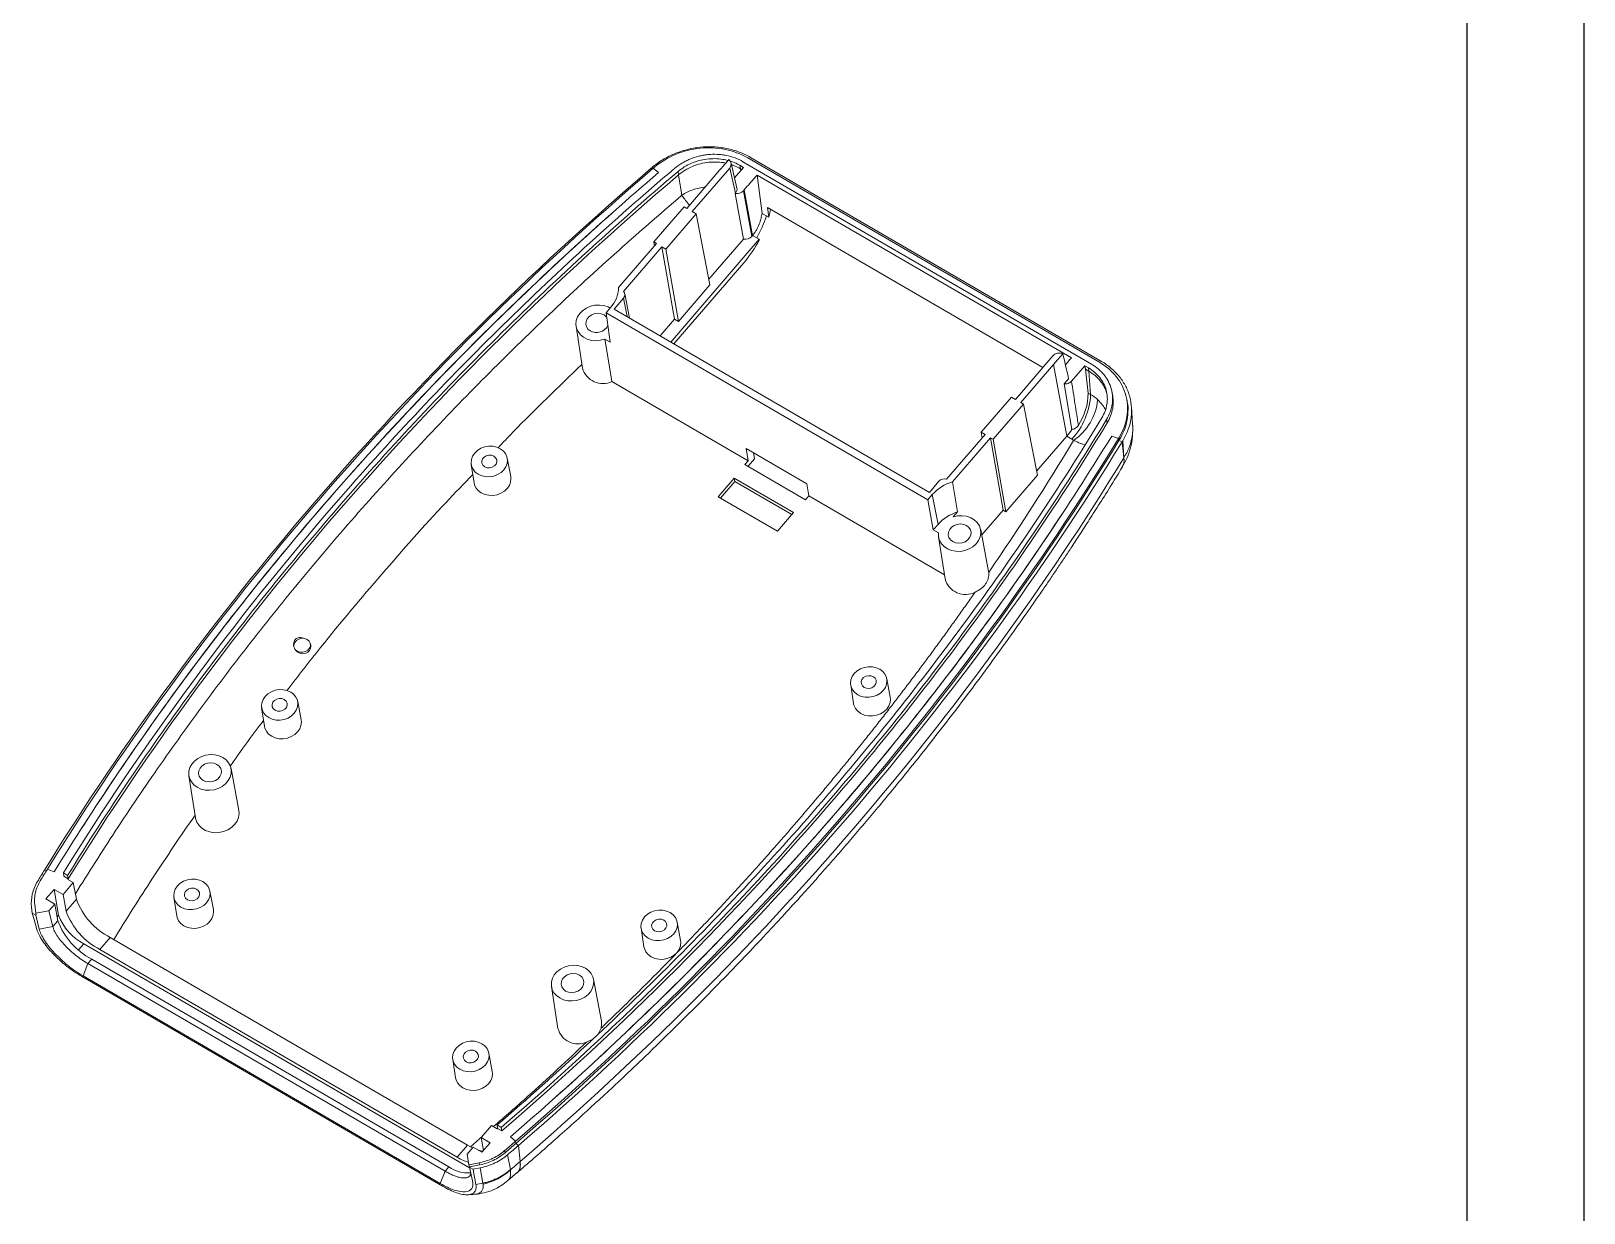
# Model space of a CAD drawing. Header units: inches. Extents: x 1568 to 2997, y 532 to 848.
# Drawn here: x 1915.3 to 2015, y 600.6 to 676.5 of the extents above; entities that cross this region are included whole.
import ezdxf

# ---------------------------------------------------------------- set-up
doc = ezdxf.new("R2010")
doc.units = ezdxf.units.IN

msp = doc.modelspace()

# ---------------------------------------------------------------- linework, layer by layer
for p, q in [((2015.02, 847.734), (2015.02, 531.77)), ((2007.497, 840.211), (2007.497, 539.293))]:
    msp.add_line(p, q)
at = {"color": 7, "linetype": 'Continuous', "lineweight": 15}
for p, q in [((1960.64, 666.431), (1960.269, 668.036)), ((1983.407, 655.119), (1961.033, 668.121)), ((1961.343, 668.37), (1983.887, 655.27)), ((1961.514, 668.395), (1984.043, 655.303)), ((1955.21, 667.644), (1955.141, 667.703)), ((1955.275, 667.701), (1955.278, 667.703)), ((1955.275, 667.701), (1955.608, 667.419)), ((1956.863, 667.491), (1956.9, 667.275)), ((1957.112, 665.973), (1956.9, 667.275)), ((1959.529, 667.566), (1957.423, 665.121)), ((1957.775, 664.916), (1960.179, 667.708)), ((1960.55, 666.102), (1960.179, 667.708)), ((1961.063, 667.752), (1960.489, 667.086)), ((1960.831, 667.887), (1961.063, 667.752)), ((1960.868, 667.672), (1960.831, 667.887)), ((1960.952, 667.623), (1960.868, 667.672)), ((1961.943, 667.259), (1982.114, 655.537)), ((1961.943, 667.259), (1962.255, 664.804)), ((1960.531, 666.08), (1960.55, 666.102)), ((1960.531, 666.08), (1961.066, 663.154)), ((1961.059, 666.253), (1961.114, 666.316)), ((1961.059, 666.253), (1961.595, 663.327)), ((1961.649, 663.39), (1961.114, 666.316)), ((1957.248, 665.222), (1955.306, 662.967)), ((1957.248, 665.222), (1957.423, 665.121)), ((1980.28, 654.91), (1962.61, 665.178)), ((1962.61, 665.178), (1962.683, 664.555)), ((1956.086, 662.514), (1958.028, 664.769)), ((1957.775, 664.916), (1958.028, 664.769)), ((1958.914, 660.214), (1958.028, 664.769)), ((1962.683, 664.555), (1962.255, 664.804)), ((1955.481, 662.865), (1955.306, 662.967)), ((1955.345, 662.707), (1955.306, 662.967)), ((1956.395, 656.543), (1962.078, 663.141)), ((1961.066, 663.154), (1958.844, 660.574)), ((1961.595, 663.327), (1961.649, 663.39)), ((1962.078, 663.141), (1961.649, 663.39)), ((1962.078, 663.141), (1962.084, 663.104)), ((1955.481, 662.865), (1953.046, 660.038)), ((1953.364, 659.795), (1955.833, 662.661)), ((1956.086, 662.514), (1955.833, 662.661)), ((1956.632, 658.005), (1955.833, 662.661)), ((1956.086, 662.514), (1956.885, 657.858)), ((1956.599, 656.425), (1961.087, 661.637)), ((1958.914, 660.214), (1956.885, 657.858)), ((1952.759, 658.656), (1953.371, 659.368)), ((1953.742, 658.085), (1953.45, 659.635)), ((1952.531, 658.751), (1952.243, 658.417)), ((1972.897, 646.414), (1952.243, 658.417)), ((1952.243, 658.417), (1952.501, 656.541)), ((1952.759, 658.656), (1973.001, 646.893)), ((1956.632, 658.005), (1955.714, 656.939)), ((1956.632, 658.005), (1956.885, 657.858)), ((1950.315, 657.556), (1950.734, 654.86)), ((1952.168, 656.734), (1952.501, 656.541)), ((1980.922, 655.655), (1978.517, 652.863)), ((1978.869, 652.658), (1980.975, 655.104)), ((1981.818, 650.498), (1980.975, 655.104)), ((1982.125, 654.034), (1982.974, 655.019)), ((1982.974, 655.019), (1983.205, 654.885)), ((1983.011, 654.804), (1982.974, 655.019)), ((1961.366, 648.924), (1952.623, 654.004)), ((1981.652, 653.853), (1981.94, 654.185)), ((1983.191, 653.269), (1983.011, 654.804)), ((1983.011, 654.804), (1983.242, 654.67)), ((1983.242, 654.67), (1983.205, 654.885)), ((1983.242, 654.67), (1983.345, 653.179)), ((1978.264, 653.01), (1976.322, 650.755)), ((1978.264, 653.01), (1978.517, 652.863)), ((1981.652, 653.853), (1982.153, 650.935)), ((1983.345, 653.179), (1983.191, 653.269)), ((1984.755, 653.172), (1984.712, 653.386)), ((1977.102, 650.302), (1979.044, 652.557)), ((1978.869, 652.658), (1979.044, 652.557)), ((1979.93, 648.002), (1979.044, 652.557)), ((1985.702, 652.683), (1985.678, 652.818)), ((1986.048, 651.243), (1985.97, 652.388)), ((1984.411, 651.347), (1984.368, 651.564)), ((1976.575, 650.608), (1974.106, 647.741)), ((1974.491, 647.576), (1976.926, 650.403)), ((1976.575, 650.608), (1976.322, 650.755)), ((1976.378, 650.379), (1976.322, 650.755)), ((1977.102, 650.302), (1976.926, 650.403)), ((1977.726, 645.747), (1976.926, 650.403)), ((1977.102, 650.302), (1977.901, 645.645)), ((1981.818, 650.498), (1979.882, 648.251)), ((1982.146, 650.307), (1981.818, 650.498)), ((1984.703, 650.511), (1985.138, 650.348)), ((1985.138, 650.348), (1985.14, 650.35)), ((1985.138, 650.348), (1985.162, 650.214)), ((1985.162, 650.214), (1985.138, 650.348)), ((1985.163, 650.216), (1985.14, 650.35)), ((1985.163, 650.216), (1985.162, 650.214)), ((1985.162, 650.214), (1985.37, 650.136)), ((1985.37, 650.136), (1985.162, 650.214)), ((1985.209, 650.291), (1985.186, 650.426)), ((1985.37, 650.136), (1985.485, 649.108)), ((1985.37, 650.136), (1985.485, 649.108)), ((1985.411, 650.203), (1985.485, 649.108)), ((1946.123, 647.908), (1945.901, 649.088)), ((1961.24, 649.712), (1965.131, 647.451)), ((1961.366, 648.924), (1961.24, 649.712)), ((1961.364, 648.566), (1961.77, 649.038)), ((1961.7, 649.445), (1961.77, 649.038)), ((1943.583, 648.69), (1943.768, 647.503)), ((1961.16, 648.685), (1961.366, 648.924)), ((1965.052, 646.423), (1961.16, 648.685)), ((1979.93, 648.002), (1977.901, 645.645)), ((1959.434, 646.613), (1960.464, 647.808)), ((1960.501, 647.593), (1959.583, 646.527)), ((1960.464, 647.808), (1964.278, 645.592)), ((1960.464, 647.808), (1960.501, 647.593)), ((1960.501, 647.593), (1964.167, 645.463)), ((1965.131, 647.451), (1965.258, 646.662)), ((1973.001, 646.893), (1973.613, 647.605)), ((1974.491, 647.576), (1974.802, 645.637)), ((1963.248, 644.397), (1959.434, 646.613)), ((1965.258, 646.662), (1965.052, 646.423)), ((1973.966, 641.602), (1965.258, 646.662)), ((1972.897, 646.414), (1973.185, 646.749)), ((1973.25, 644.483), (1972.897, 646.414)), ((1973.556, 644.838), (1973.185, 646.749)), ((1964.278, 645.592), (1963.248, 644.397)), ((1974.527, 645.318), (1974.802, 645.637)), ((1976.356, 644.157), (1977.726, 645.747)), ((1977.901, 645.645), (1977.726, 645.747)), ((1973.556, 644.838), (1973.25, 644.483)), ((1973.583, 644.29), (1973.25, 644.483)), ((1973.588, 644.032), (1974.008, 641.336)), ((1976.796, 641.815), (1976.292, 644.496)), ((1976.806, 641.752), (1976.796, 641.815)), ((1933.279, 637.069), (1933.262, 637.167)), ((1967.946, 634.532), (1968.131, 633.346)), ((1970.486, 633.75), (1970.264, 634.93)), ((1930.128, 633.066), (1930.312, 631.88)), ((1932.667, 632.284), (1932.446, 633.464)), ((1928.67, 626.482), (1928.166, 629.164)), ((1925.462, 628.699), (1925.882, 626.003)), ((1916.314, 622.601), (1916.192, 622.647)), ((1916.375, 622.701), (1916.377, 622.704)), ((1916.813, 622.541), (1916.377, 622.704)), ((1917.405, 622.461), (1917.676, 622.304)), ((1917.405, 622.461), (1917.437, 622.249)), ((1917.437, 622.249), (1917.712, 622.089)), ((1917.712, 622.089), (1917.676, 622.304)), ((1917.689, 622.051), (1917.712, 622.089)), ((1916.286, 620.792), (1916.815, 621.406)), ((1916.815, 621.406), (1917.38, 621.078)), ((1916.815, 621.406), (1917.099, 619.752)), ((1917.38, 621.078), (1918.041, 621.847)), ((1918.041, 621.847), (1917.689, 622.051)), ((1918.237, 620.778), (1918.041, 621.847)), ((1927.035, 620.116), (1926.813, 621.296)), ((1915.362, 620.269), (1915.409, 619.885)), ((1915.568, 620.433), (1915.635, 619.884)), ((1916.286, 620.792), (1916.85, 620.464)), ((1916.85, 620.464), (1916.473, 620.026)), ((1917.046, 619.395), (1916.85, 620.464)), ((1917.38, 621.078), (1917.575, 620.01)), ((1917.575, 620.01), (1918.237, 620.778)), ((1924.495, 620.898), (1924.68, 619.712)), ((1915.638, 619.751), (1915.409, 619.885)), ((1915.635, 619.884), (1916.473, 620.026)), ((1915.657, 619.754), (1915.635, 619.884)), ((1915.638, 619.751), (1915.657, 619.754)), ((1915.858, 618.853), (1915.638, 619.751)), ((1916.473, 620.026), (1916.719, 619.016)), ((1916.719, 619.016), (1917.046, 619.395)), ((1957.03, 618.127), (1956.809, 619.307)), ((1916.719, 619.016), (1915.858, 618.853)), ((1920.412, 618.315), (1919.75, 617.546)), ((1943.347, 604.987), (1920.412, 618.315)), ((1954.491, 618.908), (1954.675, 617.722)), ((1943.486, 603.523), (1918.71, 617.92)), ((1919.75, 617.546), (1942.685, 604.218)), ((1918.974, 616.645), (1918.663, 615.858)), ((1919.22, 616.932), (1918.974, 616.645)), ((1918.974, 616.645), (1941.909, 603.317)), ((1942.156, 603.604), (1919.22, 616.932)), ((1941.742, 602.363), (1918.564, 615.832)), ((1941.598, 602.53), (1918.663, 615.858)), ((1948.735, 615.175), (1949.155, 612.479)), ((1951.943, 612.958), (1951.439, 615.639)), ((1951.919, 612.489), (1951.73, 612.121)), ((1951.384, 611.801), (1950.991, 611.605)), ((1942.398, 610.495), (1942.582, 609.309)), ((1944.937, 609.713), (1944.716, 610.893)), ((1944.895, 606.242), (1944.233, 605.473)), ((1945.247, 606.037), (1944.895, 606.242)), ((1945.246, 606.283), (1945.516, 606.126)), ((1945.246, 606.283), (1945.283, 606.068)), ((1944.233, 605.473), (1944.798, 605.145)), ((1944.366, 604.644), (1944.233, 605.473)), ((1944.798, 605.145), (1944.268, 604.531)), ((1945.283, 606.068), (1945.247, 606.037)), ((1945.283, 606.068), (1945.558, 605.907)), ((1945.516, 606.126), (1945.558, 605.907)), ((1946.433, 605.238), (1946.101, 605.521)), ((1946.433, 605.238), (1946.43, 605.236)), ((1946.43, 605.236), (1946.453, 605.101)), ((1946.455, 605.103), (1946.433, 605.238)), ((1946.433, 605.238), (1946.455, 605.103)), ((1942.685, 604.218), (1943.347, 604.987)), ((1943.327, 604.421), (1943.704, 604.859)), ((1943.327, 604.421), (1943.443, 603.724)), ((1943.704, 604.859), (1944.268, 604.531)), ((1945.756, 604.503), (1945.733, 604.637)), ((1945.924, 604.376), (1946.098, 603.42)), ((1946.455, 605.103), (1946.453, 605.101)), ((1946.614, 604.968), (1946.455, 605.103)), ((1946.729, 603.94), (1946.614, 604.968)), ((1946.729, 603.94), (1946.614, 604.968)), ((1941.909, 603.317), (1941.598, 602.53)), ((1941.909, 603.317), (1942.156, 603.604)), ((1943.443, 603.724), (1944.096, 603.855)), ((1943.443, 603.724), (1943.472, 603.591)), ((1944.119, 603.721), (1943.472, 603.591)), ((1943.472, 603.591), (1943.475, 603.575)), ((1943.475, 603.575), (1943.704, 603.442)), ((1943.475, 603.575), (1943.67, 602.691)), ((1943.704, 603.442), (1944.161, 603.534)), ((1944.119, 603.721), (1944.096, 603.855)), ((1944.161, 603.534), (1944.339, 602.555)), ((1945.941, 602.712), (1946.563, 603.25)), ((1946.098, 603.42), (1946.102, 603.401)), ((1944.339, 602.555), (1943.882, 602.461))]:
    msp.add_line(p, q, dxfattribs=at)
at = {"color": 8, "linetype": 'Continuous', "lineweight": 15}
for p, q in [((1960.888, 667.549), (1960.868, 667.672)), ((1953.59, 658.173), (1953.371, 659.368)), ((1917.099, 619.752), (1917.001, 619.638)), ((1918.71, 617.92), (1918.378, 617.534)), ((1943.544, 604.891), (1944.314, 605.567))]:
    msp.add_line(p, q, dxfattribs=at)
at = {"color": 7, "linetype": 'Continuous', "lineweight": 15, "flags": 128}
for points in [[(1952.506, 658.722), (1952.368, 658.794), (1952.103, 658.882), (1951.82, 658.919), (1951.529, 658.905), (1951.244, 658.84), (1950.979, 658.726), (1950.745, 658.569), (1950.553, 658.376), (1950.412, 658.155), (1950.328, 657.918), (1950.304, 657.674), (1950.342, 657.434), (1950.441, 657.21), (1950.595, 657.011), (1950.797, 656.847), (1951.04, 656.725), (1951.31, 656.651), (1951.598, 656.627), (1951.888, 656.655), (1952.168, 656.734), (1952.168, 656.734)], [(1951.228, 657.262), (1951.082, 657.378), (1950.983, 657.526), (1950.939, 657.695), (1950.955, 657.87), (1951.029, 658.037), (1951.154, 658.183), (1951.322, 658.295), (1951.517, 658.366), (1951.725, 658.388), (1951.928, 658.361), (1952.111, 658.286), (1952.257, 658.17), (1952.281, 658.142)], [(1952.168, 656.734), (1952.421, 655.219), (1952.623, 654.004)], [(1945.45, 649.696), (1945.641, 649.555), (1945.786, 649.379), (1945.879, 649.179), (1945.915, 648.963), (1945.892, 648.743), (1945.812, 648.529), (1945.679, 648.333), (1945.498, 648.165), (1945.28, 648.032), (1945.035, 647.941), (1944.775, 647.897), (1944.514, 647.902), (1944.264, 647.956), (1944.039, 648.057), (1943.849, 648.198), (1943.703, 648.373), (1943.61, 648.574), (1943.574, 648.79), (1943.597, 649.01), (1943.677, 649.223), (1943.811, 649.419), (1943.991, 649.588), (1944.209, 649.721), (1944.454, 649.812), (1944.714, 649.855), (1944.975, 649.85), (1945.225, 649.796), (1945.45, 649.696)], [(1944.45, 648.535), (1944.335, 648.633), (1944.269, 648.76), (1944.26, 648.901), (1944.31, 649.04), (1944.412, 649.158), (1944.555, 649.243), (1944.72, 649.283), (1944.888, 649.275), (1945.039, 649.218), (1945.154, 649.12), (1945.22, 648.992), (1945.229, 648.851), (1945.179, 648.713), (1945.077, 648.594), (1944.935, 648.51), (1944.769, 648.469), (1944.601, 648.478), (1944.45, 648.535)], [(1946.123, 647.908), (1946.137, 647.781), (1946.114, 647.557), (1946.033, 647.341), (1945.897, 647.141), (1945.713, 646.97), (1945.492, 646.835), (1945.243, 646.743), (1944.979, 646.698), (1944.713, 646.703), (1944.46, 646.758), (1944.231, 646.86), (1944.037, 647.004), (1943.89, 647.182), (1943.795, 647.386), (1943.768, 647.503)], [(1974.527, 645.318), (1974.812, 645.382), (1975.103, 645.395), (1975.386, 645.355), (1975.65, 645.266), (1975.881, 645.13), (1976.07, 644.955), (1976.208, 644.747), (1976.288, 644.517), (1976.307, 644.275), (1976.265, 644.032), (1976.162, 643.798), (1976.005, 643.585), (1975.799, 643.403), (1975.554, 643.258), (1975.282, 643.158), (1974.994, 643.108), (1974.704, 643.11), (1974.425, 643.163), (1974.169, 643.266), (1973.948, 643.413), (1973.773, 643.598), (1973.65, 643.812), (1973.586, 644.046), (1973.583, 644.29)], [(1974.501, 643.737), (1974.355, 643.854), (1974.256, 644.002), (1974.212, 644.17), (1974.228, 644.345), (1974.302, 644.512), (1974.427, 644.658), (1974.595, 644.771), (1974.79, 644.841), (1974.998, 644.864), (1975.201, 644.837), (1975.384, 644.762), (1975.53, 644.645), (1975.629, 644.497), (1975.673, 644.329), (1975.657, 644.154), (1975.583, 643.987), (1975.458, 643.841), (1975.29, 643.728), (1975.095, 643.658), (1974.887, 643.635), (1974.684, 643.662), (1974.501, 643.737)], [(1932.199, 636.985), (1932.198, 637.104), (1932.253, 637.256), (1932.365, 637.386), (1932.522, 637.479), (1932.703, 637.524), (1932.888, 637.514), (1933.054, 637.452), (1933.181, 637.344), (1933.254, 637.204), (1933.263, 637.048), (1933.208, 636.896), (1933.096, 636.766), (1932.94, 636.673), (1932.758, 636.628), (1932.573, 636.638), (1932.407, 636.7), (1932.407, 636.7)], [(1932.407, 636.7), (1932.28, 636.808), (1932.211, 636.937)], [(1969.813, 635.538), (1970.003, 635.397), (1970.149, 635.222), (1970.242, 635.021), (1970.278, 634.805), (1970.255, 634.585), (1970.175, 634.372), (1970.041, 634.176), (1969.861, 634.007), (1969.643, 633.874), (1969.398, 633.783), (1969.138, 633.739), (1968.877, 633.745), (1968.627, 633.799), (1968.402, 633.899), (1968.211, 634.04), (1968.066, 634.216), (1967.973, 634.416), (1967.937, 634.632), (1967.96, 634.852), (1968.04, 635.065), (1968.173, 635.261), (1968.354, 635.43), (1968.572, 635.563), (1968.817, 635.654), (1969.077, 635.698), (1969.338, 635.693), (1969.588, 635.638), (1969.813, 635.538)], [(1968.813, 634.377), (1968.698, 634.475), (1968.632, 634.602), (1968.623, 634.744), (1968.673, 634.882), (1968.775, 635.001), (1968.917, 635.085), (1969.083, 635.126), (1969.251, 635.117), (1969.402, 635.06), (1969.517, 634.962), (1969.583, 634.835), (1969.592, 634.693), (1969.542, 634.555), (1969.44, 634.437), (1969.297, 634.352), (1969.132, 634.312), (1968.964, 634.32), (1968.813, 634.377)], [(1931.995, 634.072), (1932.185, 633.931), (1932.33, 633.756), (1932.423, 633.555), (1932.459, 633.339), (1932.437, 633.119), (1932.357, 632.906), (1932.223, 632.71), (1932.042, 632.541), (1931.824, 632.408), (1931.579, 632.317), (1931.319, 632.273), (1931.058, 632.279), (1930.809, 632.333), (1930.583, 632.433), (1930.393, 632.574), (1930.248, 632.75), (1930.155, 632.95), (1930.119, 633.166), (1930.141, 633.386), (1930.221, 633.599), (1930.355, 633.795), (1930.535, 633.964), (1930.754, 634.097), (1930.999, 634.188), (1931.258, 634.232), (1931.52, 634.227), (1931.769, 634.172), (1931.995, 634.072)], [(1930.995, 632.911), (1930.879, 633.009), (1930.813, 633.136), (1930.805, 633.278), (1930.855, 633.416), (1930.957, 633.535), (1931.099, 633.619), (1931.264, 633.66), (1931.432, 633.651), (1931.583, 633.594), (1931.698, 633.496), (1931.764, 633.369), (1931.773, 633.227), (1931.723, 633.089), (1931.621, 632.971), (1931.479, 632.886), (1931.314, 632.846), (1931.146, 632.854), (1930.995, 632.911)], [(1970.486, 633.75), (1970.5, 633.623), (1970.477, 633.4), (1970.395, 633.183), (1970.26, 632.984), (1970.076, 632.812), (1969.855, 632.677), (1969.605, 632.585), (1969.342, 632.54), (1969.076, 632.546), (1968.823, 632.601), (1968.594, 632.703), (1968.4, 632.846), (1968.253, 633.024), (1968.158, 633.228), (1968.131, 633.346)], [(1932.667, 632.284), (1932.681, 632.157), (1932.658, 631.934), (1932.577, 631.717), (1932.441, 631.518), (1932.258, 631.346), (1932.036, 631.211), (1931.787, 631.119), (1931.523, 631.074), (1931.258, 631.08), (1931.004, 631.135), (1930.775, 631.237), (1930.582, 631.38), (1930.434, 631.558), (1930.34, 631.762), (1930.312, 631.88)], [(1927.64, 629.873), (1927.396, 629.984), (1927.126, 630.048), (1926.842, 630.063), (1926.558, 630.027), (1926.285, 629.944), (1926.035, 629.815), (1925.819, 629.647), (1925.647, 629.447), (1925.526, 629.224), (1925.461, 628.987), (1925.456, 628.748), (1925.51, 628.516), (1925.621, 628.301), (1925.785, 628.113), (1925.993, 627.961), (1926.238, 627.85), (1926.508, 627.786), (1926.791, 627.771), (1927.076, 627.807), (1927.349, 627.891), (1927.599, 628.019), (1927.814, 628.187), (1927.987, 628.387), (1928.108, 628.61), (1928.172, 628.847), (1928.178, 629.086), (1928.123, 629.318), (1928.012, 629.533), (1927.849, 629.721), (1927.64, 629.873)], [(1926.376, 628.405), (1926.229, 628.521), (1926.13, 628.67), (1926.087, 628.838), (1926.102, 629.013), (1926.176, 629.18), (1926.302, 629.326), (1926.469, 629.438), (1926.664, 629.509), (1926.872, 629.531), (1927.076, 629.504), (1927.258, 629.429), (1927.405, 629.313), (1927.503, 629.165), (1927.547, 628.996), (1927.531, 628.821), (1927.457, 628.654), (1927.332, 628.508), (1927.164, 628.396), (1926.969, 628.325), (1926.761, 628.303), (1926.558, 628.33), (1926.376, 628.405)], [(1928.67, 626.482), (1928.687, 626.28), (1928.65, 626.031), (1928.553, 625.791), (1928.399, 625.571), (1928.196, 625.38), (1927.951, 625.226), (1927.677, 625.116), (1927.386, 625.056), (1927.089, 625.048), (1926.801, 625.092), (1926.534, 625.187), (1926.301, 625.327), (1926.11, 625.508), (1925.971, 625.72), (1925.891, 625.955), (1925.882, 626.003)], [(1926.362, 621.904), (1926.552, 621.763), (1926.698, 621.588), (1926.791, 621.387), (1926.827, 621.171), (1926.804, 620.951), (1926.724, 620.738), (1926.59, 620.542), (1926.41, 620.373), (1926.192, 620.24), (1925.947, 620.149), (1925.687, 620.106), (1925.426, 620.111), (1925.176, 620.165), (1924.951, 620.265), (1924.76, 620.407), (1924.615, 620.582), (1924.522, 620.782), (1924.486, 620.998), (1924.509, 621.218), (1924.589, 621.432), (1924.722, 621.628), (1924.903, 621.796), (1925.121, 621.929), (1925.366, 622.02), (1925.626, 622.064), (1925.887, 622.059), (1926.137, 622.005), (1926.362, 621.904)], [(1925.362, 620.743), (1925.247, 620.841), (1925.181, 620.969), (1925.172, 621.11), (1925.222, 621.248), (1925.324, 621.367), (1925.466, 621.451), (1925.632, 621.492), (1925.8, 621.483), (1925.951, 621.426), (1926.066, 621.328), (1926.132, 621.201), (1926.141, 621.06), (1926.091, 620.921), (1925.989, 620.803), (1925.846, 620.718), (1925.681, 620.678), (1925.513, 620.687), (1925.362, 620.743)], [(1927.035, 620.116), (1927.049, 619.99), (1927.026, 619.766), (1926.944, 619.549), (1926.809, 619.35), (1926.625, 619.179), (1926.404, 619.043), (1926.154, 618.951), (1925.891, 618.907), (1925.625, 618.912), (1925.372, 618.967), (1925.143, 619.069), (1924.949, 619.212), (1924.802, 619.391), (1924.707, 619.594), (1924.68, 619.712)], [(1915.409, 619.885), (1915.521, 619.484), (1915.611, 619.161), (1915.702, 618.837)], [(1956.358, 619.915), (1956.548, 619.773), (1956.693, 619.598), (1956.786, 619.397), (1956.822, 619.182), (1956.8, 618.962), (1956.719, 618.748), (1956.586, 618.552), (1956.405, 618.383), (1956.187, 618.25), (1955.942, 618.16), (1955.682, 618.116), (1955.421, 618.121), (1955.171, 618.175), (1954.946, 618.275), (1954.756, 618.417), (1954.611, 618.592), (1954.518, 618.793), (1954.481, 619.008), (1954.504, 619.228), (1954.584, 619.442), (1954.718, 619.638), (1954.898, 619.806), (1955.116, 619.94), (1955.362, 620.03), (1955.621, 620.074), (1955.882, 620.069), (1956.132, 620.015), (1956.358, 619.915)], [(1955.358, 618.753), (1955.242, 618.851), (1955.176, 618.979), (1955.168, 619.12), (1955.217, 619.258), (1955.32, 619.377), (1955.462, 619.462), (1955.627, 619.502), (1955.795, 619.493), (1955.946, 619.436), (1956.061, 619.338), (1956.127, 619.211), (1956.136, 619.07), (1956.086, 618.932), (1955.984, 618.813), (1955.842, 618.728), (1955.677, 618.688), (1955.508, 618.697), (1955.358, 618.753)], [(1957.03, 618.127), (1957.044, 618), (1957.021, 617.776), (1956.94, 617.559), (1956.804, 617.36), (1956.621, 617.189), (1956.399, 617.053), (1956.15, 616.961), (1955.886, 616.917), (1955.621, 616.922), (1955.367, 616.977), (1955.138, 617.079), (1954.945, 617.222), (1954.797, 617.401), (1954.703, 617.604), (1954.675, 617.722)], [(1950.913, 616.349), (1951.122, 616.196), (1951.285, 616.009), (1951.397, 615.794), (1951.451, 615.562), (1951.445, 615.322), (1951.381, 615.086), (1951.26, 614.863), (1951.088, 614.663), (1950.872, 614.495), (1950.622, 614.366), (1950.349, 614.282), (1950.064, 614.247), (1949.781, 614.262), (1949.511, 614.326), (1949.266, 614.436), (1949.058, 614.589), (1948.894, 614.777), (1948.783, 614.991), (1948.729, 615.223), (1948.734, 615.463), (1948.799, 615.699), (1948.92, 615.922), (1949.092, 616.122), (1949.308, 616.29), (1949.558, 616.419), (1949.831, 616.503), (1950.116, 616.538), (1950.399, 616.524), (1950.669, 616.46), (1950.913, 616.349)], [(1949.649, 614.88), (1949.502, 614.997), (1949.403, 615.145), (1949.36, 615.314), (1949.376, 615.488), (1949.449, 615.656), (1949.575, 615.801), (1949.742, 615.914), (1949.938, 615.984), (1950.145, 616.007), (1950.349, 615.98), (1950.531, 615.905), (1950.678, 615.789), (1950.777, 615.64), (1950.82, 615.472), (1950.804, 615.297), (1950.731, 615.13), (1950.605, 614.984), (1950.438, 614.871), (1950.242, 614.801), (1950.034, 614.778), (1949.831, 614.806), (1949.649, 614.88)], [(1951.943, 612.958), (1951.959, 612.738), (1951.919, 612.489)], [(1944.265, 611.501), (1944.455, 611.36), (1944.6, 611.184), (1944.693, 610.984), (1944.729, 610.768), (1944.707, 610.548), (1944.627, 610.335), (1944.493, 610.139), (1944.312, 609.97), (1944.094, 609.837), (1943.849, 609.746), (1943.589, 609.702), (1943.328, 609.708), (1943.079, 609.762), (1942.853, 609.862), (1942.663, 610.003), (1942.518, 610.179), (1942.425, 610.379), (1942.389, 610.595), (1942.411, 610.815), (1942.491, 611.028), (1942.625, 611.224), (1942.805, 611.393), (1943.024, 611.526), (1943.269, 611.617), (1943.528, 611.661), (1943.79, 611.655), (1944.039, 611.601), (1944.265, 611.501)], [(1943.265, 610.34), (1943.149, 610.438), (1943.083, 610.565), (1943.075, 610.707), (1943.125, 610.845), (1943.227, 610.963), (1943.369, 611.048), (1943.534, 611.088), (1943.702, 611.08), (1943.853, 611.023), (1943.968, 610.925), (1944.034, 610.798), (1944.043, 610.656), (1943.993, 610.518), (1943.891, 610.399), (1943.749, 610.315), (1943.584, 610.274), (1943.416, 610.283), (1943.265, 610.34)], [(1944.937, 609.713), (1944.951, 609.586), (1944.928, 609.363), (1944.847, 609.146), (1944.711, 608.947), (1944.528, 608.775), (1944.306, 608.64), (1944.057, 608.548), (1943.793, 608.503), (1943.528, 608.509), (1943.274, 608.564), (1943.045, 608.665), (1942.852, 608.809), (1942.704, 608.987), (1942.61, 609.191), (1942.582, 609.309)], [(1943.668, 604.817), (1943.647, 604.827), (1943.347, 604.987)], [(1944.324, 604.595), (1944.201, 604.621), (1944.025, 604.672)], [(1943.882, 602.461), (1943.814, 602.836), (1943.759, 603.139), (1943.704, 603.442)]]:
    msp.add_lwpolyline(points, dxfattribs=at)
at = {"color": 7, "linetype": 'Continuous', "lineweight": 15}
for centre, radius, start, end in [((1958.057, 665.884), 4.813, 343.96761, 350.23179), ((1953.665, 667.728), 9.401, 331.43186, 340.80073), ((1954.842, 666.951), 8.2, 319.60299, 332.02317), ((1951.019, 660.102), 2.028, 318.2107, 358.18349), ((1953.149, 659.578), 0.306, 316.63896, 45.32186), ((1951.631, 657.97), 0.815, 240.36604, 332.81821), ((1952.043, 655.236), 1.362, 196.02704, 295.224), ((1978.847, 653.37), 4.502, 317.12952, 357.57657), ((1979.414, 653.286), 3.777, 326.45352, 359.73306), ((1980.192, 653.218), 3.634, 304.60252, 353.94781), ((1977.865, 653.889), 5.208, 319.37661, 325.4378), ((1975.267, 644.907), 2.779, 106.19923, 138.50113), ((1973.968, 647.281), 0.481, 73.33963, 137.6343), ((1975.585, 643.045), 2.708, 106.80808, 138.52449), ((1975.309, 641.688), 1.348, 195.15998, 297.82718), ((1922.519, 622.367), 4.567, 200.35046, 242.52045), ((1921.328, 620.984), 4.567, 200.35046, 242.52045), ((1920.28, 620.925), 3.39, 200.2385, 242.41593), ((1921.857, 621.598), 4.567, 200.35046, 242.52045), ((1950.446, 612.825), 1.337, 195.02119, 294.05812), ((1944.494, 607.235), 3.518, 239.04969, 252.14618), ((1943.37, 605.264), 2.057, 233.81265, 275.13086), ((1943.529, 606.224), 3.819, 282.38131, 312.35177)]:
    msp.add_arc(centre, radius, start, end, dxfattribs=at)
for centre, major_axis, ratio, start_param, end_param in [((1959.79, 667.934), (0.483, 0.084), 0.830328, 5.492943, 6.969952), ((1960.67, 666.479), (0.483, 0.083), 0.830585, 4.281244, 5.494443), ((1960.161, 666.329), (0.483, 0.084), 0.830328, 5.492943, 6.3293), ((1961.206, 663.553), (0.483, 0.083), 0.830585, 4.281244, 5.494443), ((1981.311, 655.428), (0.483, 0.084), 0.830834, 0.87402, 2.351029)]:
    msp.add_ellipse(centre, major_axis=major_axis, ratio=ratio, start_param=start_param, end_param=end_param, dxfattribs=at)
for points, knots in [([(1955.204, 667.757), (1955.413, 667.935), (1955.637, 668.097), (1955.992, 668.314), (1956.115, 668.382), (1956.366, 668.51), (1956.496, 668.57), (1956.892, 668.736), (1957.163, 668.826), (1957.579, 668.931), (1957.719, 668.961), (1958.003, 669.011), (1958.147, 669.031), (1958.578, 669.075), (1958.863, 669.083), (1959.288, 669.063), (1959.43, 669.051), (1959.711, 669.016), (1959.851, 668.994), (1960.264, 668.91), (1960.528, 668.835), (1961.037, 668.645), (1961.283, 668.529), (1961.514, 668.395)], [0, 0, 0, 0, 0.125, 0.125, 0.1875, 0.1875, 0.25, 0.25, 0.375, 0.375, 0.4375, 0.4375, 0.5, 0.5, 0.625, 0.625, 0.6875, 0.6875, 0.75, 0.75, 0.875, 0.875, 1, 1, 1, 1]), ([(1955.349, 667.764), (1956.143, 668.442), (1957.191, 668.879), (1959.373, 669.099), (1960.466, 668.88), (1961.343, 668.37)], [0, 0, 0, 0, 0.5, 0.5, 1, 1, 1, 1]), ([(1961.033, 668.121), (1960.872, 668.215), (1960.701, 668.295), (1960.346, 668.428), (1960.162, 668.48), (1959.874, 668.539), (1959.776, 668.555), (1959.58, 668.579), (1959.482, 668.587), (1959.186, 668.601), (1958.987, 668.596), (1958.686, 668.566), (1958.586, 668.552), (1958.388, 668.518), (1958.29, 668.497), (1958, 668.424), (1957.811, 668.362), (1957.534, 668.247), (1957.444, 668.205), (1957.268, 668.116), (1957.183, 668.069), (1956.935, 667.918), (1956.778, 667.806), (1956.633, 667.682)], [0, 0, 0, 0, 0.125, 0.125, 0.25, 0.25, 0.3125, 0.3125, 0.375, 0.375, 0.5, 0.5, 0.5625, 0.5625, 0.625, 0.625, 0.75, 0.75, 0.8125, 0.8125, 0.875, 0.875, 1, 1, 1, 1]), ([(1956.863, 667.491), (1956.994, 667.592), (1957.256, 667.795), (1957.714, 668.028), (1958.203, 668.198), (1958.716, 668.3), (1959.234, 668.325), (1959.692, 668.292), (1959.96, 668.22), (1960.067, 668.192)], [0, 0, 0, 0, 0.150159, 0.300315, 0.450479, 0.600639, 0.750672, 0.900703, 1, 1, 1, 1]), ([(1956.9, 667.275), (1957.038, 667.381), (1957.311, 667.593), (1957.792, 667.831), (1958.305, 668.002), (1958.843, 668.097), (1959.382, 668.104), (1959.749, 668.077), (1959.92, 668.028), (1959.925, 668.026)], [0, 0, 0, 0, 0.1665, 0.331833, 0.498025, 0.663463, 0.829538, 0.995115, 1, 1, 1, 1]), ([(1960.119, 668.253), (1960.063, 668.188), (1960.007, 668.122), (1959.95, 668.056), (1959.894, 667.99), (1959.838, 667.925), (1959.781, 667.859), (1959.697, 667.761), (1959.613, 667.663), (1959.529, 667.566)], [0, 0, 0, 0, 0.000576699, 0.000576699, 0.000576699, 0.001153398, 0.001153398, 0.001153398, 0.002010735, 0.002010735, 0.002010735, 0.002010735]), ([(1960.192, 668.161), (1960.206, 668.158), (1960.382, 668.117), (1960.594, 668.017), (1960.782, 667.913), (1960.831, 667.887)], [0, 0, 0, 0, 0.056308, 0.756328, 1, 1, 1, 1]), ([(1916.813, 622.541), (1918.081, 624.593), (1919.396, 626.627), (1922.114, 630.652), (1923.517, 632.644), (1926.414, 636.586), (1927.908, 638.537), (1930.983, 642.391), (1932.564, 644.293), (1935.81, 648.048), (1937.477, 649.902), (1940.893, 653.557), (1942.64, 655.356), (1948, 660.669), (1951.728, 664.099), (1955.608, 667.419)], [0, 0, 0, 0, 0.125, 0.125, 0.25, 0.25, 0.375, 0.375, 0.5, 0.5, 0.625, 0.625, 0.75, 0.75, 1, 1, 1, 1]), ([(1955.608, 667.419), (1953.668, 665.759), (1951.763, 664.069), (1948.032, 660.635), (1946.205, 658.89), (1942.629, 655.344), (1940.879, 653.543), (1937.464, 649.888), (1935.799, 648.035), (1932.553, 644.28), (1930.971, 642.376), (1927.897, 638.522), (1926.405, 636.574), (1922.064, 630.666), (1919.35, 626.644), (1916.813, 622.541)], [0, 0, 0, 0, 0.125, 0.125, 0.25, 0.25, 0.375, 0.375, 0.5, 0.5, 0.625, 0.625, 0.75, 0.75, 1, 1, 1, 1]), ([(1956.633, 667.682), (1952.699, 664.339), (1948.917, 660.881), (1941.666, 653.727), (1938.207, 650.042), (1928.351, 638.674), (1922.522, 630.74), (1917.405, 622.461)], [0, 0, 0, 0, 0.2475248, 0.2475248, 0.4950495, 0.4950495, 0.9893649, 0.9893649, 0.9893649, 0.9893649]), ([(1917.676, 622.304), (1920.233, 626.444), (1922.972, 630.504), (1928.825, 638.458), (1931.93, 642.341), (1936.857, 648.02), (1938.54, 649.885), (1941.988, 653.558), (1943.753, 655.366), (1949.167, 660.706), (1952.936, 664.153), (1956.863, 667.491)], [0, 0, 0, 0, 0.25, 0.25, 0.5, 0.5, 0.625, 0.625, 0.75, 0.75, 1, 1, 1, 1]), ([(1960.296, 667.92), (1960.335, 667.91), (1960.541, 667.854), (1960.721, 667.753), (1960.868, 667.672)], [0, 0, 0, 0, 0.186571, 1, 1, 1, 1]), ([(1961.114, 666.316), (1961.23, 666.451), (1961.347, 666.586), (1961.464, 666.721), (1961.543, 666.811), (1961.622, 666.901), (1961.702, 666.991), (1961.781, 667.081), (1961.862, 667.17), (1961.943, 667.259)], [0, 0, 0, 0, 0.001187336, 0.001187336, 0.001187336, 0.001983455, 0.001983455, 0.001983455, 0.002779678, 0.002779678, 0.002779678, 0.002779678]), ([(1962.255, 664.804), (1962.239, 664.697), (1962.218, 664.585), (1962.161, 664.353), (1962.124, 664.231), (1962.026, 663.98), (1961.964, 663.851), (1961.855, 663.667), (1961.816, 663.607), (1961.735, 663.493), (1961.692, 663.44), (1961.649, 663.39)], [0, 0, 0, 0, 0.1876257, 0.1876257, 0.3752514, 0.3752514, 0.562877, 0.562877, 0.6566899, 0.6566899, 0.7505027, 0.7505027, 0.7505027, 0.7505027]), ([(1980.975, 655.104), (1981.031, 655.169), (1981.088, 655.235), (1981.144, 655.301), (1981.201, 655.366), (1981.258, 655.432), (1981.314, 655.497), (1981.399, 655.595), (1981.483, 655.692), (1981.567, 655.79)], [0, 0, 0, 0, 0.000576699, 0.000576699, 0.000576699, 0.001153398, 0.001153398, 0.001153398, 0.002010735, 0.002010735, 0.002010735, 0.002010735]), ([(1981.94, 654.185), (1981.922, 654.261), (1981.905, 654.337), (1981.887, 654.412), (1981.847, 654.585), (1981.807, 654.757), (1981.767, 654.93), (1981.701, 655.216), (1981.634, 655.503), (1981.567, 655.79)], [-0.000875951, -0.000875951, -0.000875951, -0.000875951, 0, 0, 0, 0.002, 0.002, 0.002, 0.005328156, 0.005328156, 0.005328156, 0.005328156]), ([(1981.733, 655.078), (1981.784, 655.139), (1981.913, 655.291), (1982.039, 655.444), (1982.114, 655.537)], [0, 0, 0, 0, 0.400244, 1, 1, 1, 1]), ([(1984.368, 651.564), (1984.462, 651.719), (1984.538, 651.877), (1984.629, 652.12), (1984.655, 652.201), (1984.699, 652.367), (1984.716, 652.451), (1984.756, 652.704), (1984.765, 652.871), (1984.752, 653.12), (1984.743, 653.202), (1984.717, 653.367), (1984.699, 653.45), (1984.634, 653.692), (1984.573, 653.848), (1984.459, 654.073), (1984.416, 654.146), (1984.323, 654.29), (1984.272, 654.361), (1984.11, 654.564), (1983.988, 654.689), (1983.717, 654.92), (1983.568, 655.025), (1983.407, 655.119)], [0, 0, 0, 0, 0.125, 0.125, 0.1875, 0.1875, 0.25, 0.25, 0.375, 0.375, 0.4375, 0.4375, 0.5, 0.5, 0.625, 0.625, 0.6875, 0.6875, 0.75, 0.75, 0.875, 0.875, 1, 1, 1, 1]), ([(1983.887, 655.27), (1984.764, 654.76), (1985.379, 653.987), (1985.852, 652.223), (1985.7, 651.266), (1985.186, 650.426)], [0, 0, 0, 0, 0.5, 0.5, 1, 1, 1, 1]), ([(1984.043, 655.303), (1984.274, 655.169), (1984.486, 655.019), (1984.776, 654.771), (1984.869, 654.685), (1985.044, 654.505), (1985.128, 654.41), (1985.361, 654.117), (1985.494, 653.912), (1985.658, 653.59), (1985.708, 653.48), (1985.794, 653.255), (1985.832, 653.14), (1985.925, 652.792), (1985.962, 652.556), (1985.98, 652.199), (1985.98, 652.079), (1985.967, 651.838), (1985.954, 651.716), (1985.896, 651.355), (1985.833, 651.119), (1985.658, 650.654), (1985.546, 650.425), (1985.411, 650.203)], [0, 0, 0, 0, 0.125, 0.125, 0.1875, 0.1875, 0.25, 0.25, 0.375, 0.375, 0.4375, 0.4375, 0.5, 0.5, 0.625, 0.625, 0.6875, 0.6875, 0.75, 0.75, 0.875, 0.875, 1, 1, 1, 1]), ([(1982.125, 654.034), (1982.098, 654.003), (1982.067, 653.975), (1981.996, 653.926), (1981.957, 653.905), (1981.833, 653.858), (1981.741, 653.845), (1981.652, 653.853)], [0, 0, 0, 0, 0.25, 0.25, 0.5, 0.5, 1, 1, 1, 1]), ([(1982.125, 654.034), (1982.199, 653.555), (1982.345, 652.61), (1982.49, 651.664), (1982.562, 651.199)], [0, 0, 0, 0, 0.507602, 1, 1, 1, 1]), ([(1983.205, 654.885), (1983.35, 654.8), (1983.484, 654.706), (1983.727, 654.499), (1983.838, 654.385), (1984.035, 654.14), (1984.118, 654.011), (1984.256, 653.741), (1984.311, 653.599), (1984.39, 653.307), (1984.414, 653.159), (1984.426, 652.934), (1984.426, 652.859), (1984.418, 652.707), (1984.41, 652.631), (1984.374, 652.404), (1984.335, 652.255), (1984.226, 651.963), (1984.156, 651.819), (1984.072, 651.679)], [0, 0, 0, 0, 0.125, 0.125, 0.25, 0.25, 0.375, 0.375, 0.5, 0.5, 0.625, 0.625, 0.6875, 0.6875, 0.75, 0.75, 0.875, 0.875, 1, 1, 1, 1]), ([(1984.419, 653.04), (1984.411, 653.106), (1984.382, 653.322), (1984.236, 653.666), (1983.987, 654.055), (1983.656, 654.4), (1983.38, 654.58), (1983.242, 654.67)], [0, 0, 0, 0, 0.099847, 0.325212, 0.549899, 0.77507, 1, 1, 1, 1]), ([(1984.749, 653.171), (1984.772, 653.036), (1984.823, 652.742), (1984.78, 652.28), (1984.655, 651.799), (1984.492, 651.498), (1984.411, 651.347)], [0, 0, 0, 0, 0.222134, 0.480799, 0.739469, 1, 1, 1, 1]), ([(1985.701, 652.683), (1985.702, 652.682), (1985.759, 652.475), (1985.757, 652.034), (1985.687, 651.413), (1985.501, 650.822), (1985.307, 650.469), (1985.209, 650.291)], [0, 0, 0, 0, 0.001511, 0.264342, 0.534669, 0.764837, 1, 1, 1, 1]), ([(1984.072, 651.679), (1981.548, 647.526), (1978.841, 643.452), (1973.052, 635.467), (1969.979, 631.568), (1965.098, 625.862), (1963.429, 623.988), (1960.01, 620.297), (1958.26, 618.479), (1952.889, 613.11), (1949.146, 609.642), (1945.246, 606.283)], [0, 0, 0, 0, 0.25, 0.25, 0.5, 0.5, 0.625, 0.625, 0.75, 0.75, 1, 1, 1, 1]), ([(1945.516, 606.126), (1953.316, 612.845), (1960.484, 620.002), (1970.252, 631.42), (1973.331, 635.326), (1979.129, 643.324), (1981.84, 647.405), (1984.368, 651.564)], [0, 0, 0, 0, 0.4943154, 0.4943154, 0.7418402, 0.7418402, 0.9893649, 0.9893649, 0.9893649, 0.9893649]), ([(1945.558, 605.907), (1953.358, 612.627), (1960.526, 619.783), (1970.295, 631.202), (1973.373, 635.108), (1979.172, 643.106), (1981.883, 647.187), (1984.411, 651.347)], [0, 0, 0, 0, 0.4942992, 0.4942992, 0.7418239, 0.7418239, 0.9893487, 0.9893487, 0.9893487, 0.9893487]), ([(1982.153, 650.935), (1982.237, 650.941), (1982.318, 650.969), (1982.459, 651.061), (1982.519, 651.125), (1982.562, 651.199)], [0, 0, 0, 0, 0.5, 0.5, 1, 1, 1, 1]), ([(1985.342, 648.438), (1985.457, 648.642), (1985.691, 649.057), (1985.922, 649.749), (1986.063, 650.491), (1986.052, 651), (1986.047, 651.259)], [0, 0, 0, 0, 0.236282, 0.481967, 0.736751, 1, 1, 1, 1]), ([(1984.703, 650.511), (1983.443, 648.456), (1982.138, 646.418), (1979.438, 642.385), (1978.043, 640.389), (1975.163, 636.438), (1973.677, 634.483), (1970.619, 630.621), (1969.047, 628.714), (1965.816, 624.95), (1964.157, 623.091), (1960.756, 619.427), (1959.017, 617.622), (1953.68, 612.294), (1949.967, 608.853), (1946.101, 605.521)], [0, 0, 0, 0, 0.125, 0.125, 0.25, 0.25, 0.375, 0.375, 0.5, 0.5, 0.625, 0.625, 0.75, 0.75, 1, 1, 1, 1]), ([(1946.101, 605.521), (1948.034, 607.187), (1949.931, 608.882), (1953.647, 612.327), (1955.467, 614.078), (1959.028, 617.634), (1960.77, 619.441), (1964.17, 623.105), (1965.827, 624.963), (1969.057, 628.727), (1970.631, 630.636), (1973.689, 634.498), (1975.172, 636.451), (1979.488, 642.371), (1982.184, 646.4), (1984.703, 650.511)], [0, 0, 0, 0, 0.125, 0.125, 0.25, 0.25, 0.375, 0.375, 0.5, 0.5, 0.625, 0.625, 0.75, 0.75, 1, 1, 1, 1]), ([(1985.485, 649.108), (1980.426, 640.851), (1974.627, 632.887), (1961.667, 617.784), (1954.471, 610.611), (1946.729, 603.94)], [0, 0, 0, 0, 0.5, 0.5, 1, 1, 1, 1]), ([(1985.358, 648.469), (1985.404, 648.562), (1985.493, 648.743), (1985.499, 648.976), (1985.486, 649.099), (1985.485, 649.108)], [0, 0, 0, 0, 0.49763, 0.96342, 1, 1, 1, 1]), ([(1946.617, 603.291), (1947.358, 603.933), (1948.904, 605.274), (1951.163, 607.313), (1953.366, 609.356), (1955.407, 611.304), (1957.281, 613.141), (1958.995, 614.863), (1960.557, 616.468), (1961.98, 617.964), (1963.231, 619.304), (1964.321, 620.494), (1965.267, 621.542), (1966.147, 622.531), (1966.999, 623.501), (1967.855, 624.49), (1968.721, 625.504), (1969.596, 626.543), (1970.618, 627.776), (1971.788, 629.213), (1973.104, 630.867), (1974.434, 632.577), (1975.758, 634.323), (1977.035, 636.049), (1978.227, 637.699), (1979.157, 639.014), (1979.854, 640.018), (1980.348, 640.735), (1980.817, 641.423), (1981.26, 642.081), (1981.7, 642.738), (1982.165, 643.44), (1982.691, 644.243), (1983.294, 645.173), (1983.977, 646.244), (1984.676, 647.357), (1985.142, 648.116), (1985.359, 648.468)], [0, 0, 0, 0, 0.047899, 0.100028, 0.149278, 0.195637, 0.239094, 0.278945, 0.315987, 0.350216, 0.381631, 0.407302, 0.430729, 0.452146, 0.473554, 0.495414, 0.517731, 0.540508, 0.563746, 0.598371, 0.633972, 0.67055, 0.708105, 0.745173, 0.779769, 0.811879, 0.827397, 0.842258, 0.856464, 0.870014, 0.882907, 0.897026, 0.913223, 0.932222, 0.954021, 0.978623, 1, 1, 1, 1]), ([(1975.939, 640.496), (1976.079, 640.551), (1976.206, 640.626), (1976.436, 640.807), (1976.532, 640.91), (1976.649, 641.079), (1976.683, 641.138), (1976.739, 641.256), (1976.761, 641.316), (1976.795, 641.439), (1976.805, 641.502), (1976.815, 641.627), (1976.813, 641.689), (1976.806, 641.752)], [0, 0, 0, 0, 0.25, 0.25, 0.5, 0.5, 0.625, 0.625, 0.75, 0.75, 0.875, 0.875, 1, 1, 1, 1]), ([(1951.919, 612.489), (1952.145, 612.708), (1952.598, 613.144), (1953.273, 613.801), (1953.944, 614.461), (1954.611, 615.123), (1955.274, 615.787), (1955.933, 616.453), (1956.588, 617.122), (1957.239, 617.793), (1957.885, 618.467), (1958.528, 619.143), (1959.167, 619.821), (1959.802, 620.501), (1960.432, 621.184), (1961.059, 621.869), (1961.682, 622.556), (1962.3, 623.246), (1962.915, 623.938), (1963.525, 624.633), (1964.132, 625.329), (1964.735, 626.028), (1965.333, 626.73), (1965.928, 627.433), (1966.518, 628.139), (1967.104, 628.848), (1967.687, 629.558), (1968.265, 630.271), (1968.839, 630.986), (1969.41, 631.704), (1969.976, 632.424), (1970.538, 633.146), (1971.097, 633.871), (1971.651, 634.597), (1972.201, 635.327), (1972.747, 636.058), (1973.289, 636.792), (1973.827, 637.528), (1974.361, 638.266), (1974.891, 639.007), (1975.418, 639.75), (1975.765, 640.247), (1975.939, 640.496)], [0, 0, 0, 0, 0.025082, 0.050153, 0.075211, 0.100259, 0.125296, 0.150324, 0.175342, 0.200352, 0.225355, 0.25035, 0.275338, 0.300321, 0.325298, 0.350271, 0.37524, 0.400205, 0.425167, 0.450128, 0.475087, 0.500045, 0.525002, 0.549961, 0.57492, 0.599881, 0.624844, 0.64981, 0.67478, 0.699754, 0.724733, 0.749717, 0.774708, 0.799705, 0.824709, 0.849722, 0.874743, 0.899773, 0.924814, 0.949864, 0.974926, 1, 1, 1, 1]), ([(1932.33, 636.749), (1932.289, 636.808), (1932.208, 636.925), (1932.168, 637.132), (1932.199, 637.322), (1932.291, 637.461), (1932.415, 637.544), (1932.563, 637.581), (1932.727, 637.576), (1932.834, 637.533), (1932.886, 637.513)], [0, 0, 0, 0, 0.145624, 0.291399, 0.430327, 0.548626, 0.653802, 0.762411, 0.885364, 1, 1, 1, 1]), ([(1933.277, 637.068), (1933.278, 637.065), (1933.298, 637.01), (1933.28, 636.896), (1933.219, 636.748), (1933.099, 636.628), (1932.942, 636.552), (1932.763, 636.528), (1932.583, 636.563), (1932.434, 636.642), (1932.361, 636.718), (1932.33, 636.749)], [0, 0, 0, 0, 0.006917, 0.136394, 0.263999, 0.391434, 0.518892, 0.646327, 0.7745, 0.906068, 1, 1, 1, 1]), ([(1916.192, 622.647), (1916.117, 622.525), (1915.966, 622.281), (1915.817, 622.037), (1915.742, 621.915)], [0, 0, 0, 0, 0.499907, 1, 1, 1, 1]), ([(1916.375, 622.701), (1916.299, 622.578), (1916.147, 622.331), (1915.996, 622.085), (1915.921, 621.961)], [0, 0, 0, 0, 0.499906, 1, 1, 1, 1]), ([(1915.362, 620.269), (1915.328, 620.547), (1915.344, 620.826), (1915.472, 621.385), (1915.585, 621.658), (1915.742, 621.915)], [0, 0, 0, 0, 0.5, 0.5, 1, 1, 1, 1]), ([(1915.921, 621.961), (1915.774, 621.722), (1915.671, 621.473), (1915.581, 621.082), (1915.562, 620.952), (1915.548, 620.693), (1915.551, 620.573), (1915.568, 620.433)], [0, 0, 0, 0, 0.5, 0.5, 0.75, 0.75, 1, 1, 1, 1]), ([(1915.702, 618.837), (1915.732, 618.729), (1915.778, 618.613), (1915.899, 618.367), (1915.973, 618.239), (1916.148, 617.976), (1916.25, 617.837), (1916.474, 617.561), (1916.596, 617.423), (1916.86, 617.147), (1917.003, 617.007), (1917.296, 616.742), (1917.447, 616.613), (1917.763, 616.364), (1917.924, 616.245), (1918.243, 616.027), (1918.403, 615.925), (1918.564, 615.832)], [0, 0, 0, 0, 0.125, 0.125, 0.25, 0.25, 0.375, 0.375, 0.5, 0.5, 0.625, 0.625, 0.75, 0.75, 0.875, 0.875, 1, 1, 1, 1]), ([(1918.663, 615.858), (1918.345, 616.042), (1918.018, 616.268), (1917.395, 616.767), (1917.098, 617.04), (1916.579, 617.594), (1916.358, 617.874), (1916.022, 618.399), (1915.908, 618.644), (1915.858, 618.853)], [0, 0, 0, 0, 0.25, 0.25, 0.5, 0.5, 0.75, 0.75, 1, 1, 1, 1]), ([(1916.719, 619.016), (1916.741, 618.933), (1916.774, 618.845), (1916.842, 618.704), (1916.868, 618.655), (1916.925, 618.556), (1916.956, 618.504), (1917.058, 618.349), (1917.136, 618.242), (1917.311, 618.026), (1917.409, 617.914), (1917.616, 617.696), (1917.726, 617.588), (1917.961, 617.374), (1918.083, 617.27), (1918.332, 617.073), (1918.459, 616.978), (1918.717, 616.801), (1918.846, 616.719), (1918.974, 616.645)], [0, 0, 0, 0, 0.125, 0.125, 0.1875, 0.1875, 0.25, 0.25, 0.375, 0.375, 0.5, 0.5, 0.625, 0.625, 0.75, 0.75, 0.875, 0.875, 1, 1, 1, 1]), ([(1945.733, 604.637), (1945.849, 604.737), (1946.082, 604.936), (1946.314, 605.136), (1946.43, 605.236)], [0, 0, 0, 0, 0.500094, 1, 1, 1, 1]), ([(1944.096, 603.855), (1944.262, 603.889), (1944.4, 603.926), (1944.693, 604.024), (1944.836, 604.081), (1945.255, 604.281), (1945.506, 604.444), (1945.733, 604.637)], [0, 0, 0, 0, 0.25, 0.25, 0.5, 0.5, 1, 1, 1, 1]), ([(1945.756, 604.503), (1945.53, 604.309), (1945.278, 604.147), (1944.859, 603.947), (1944.716, 603.889), (1944.423, 603.792), (1944.285, 603.754), (1944.119, 603.721)], [0, 0, 0, 0, 0.5, 0.5, 0.75, 0.75, 1, 1, 1, 1]), ([(1945.924, 604.376), (1945.681, 604.168), (1945.41, 603.993), (1944.812, 603.707), (1944.491, 603.6), (1944.161, 603.534)], [0, 0, 0, 0, 0.5, 0.5, 1, 1, 1, 1]), ([(1946.453, 605.101), (1946.337, 605.001), (1946.105, 604.801), (1945.872, 604.602), (1945.756, 604.503)], [0, 0, 0, 0, 0.499906, 1, 1, 1, 1]), ([(1945.924, 604.376), (1946.039, 604.474), (1946.269, 604.671), (1946.499, 604.869), (1946.614, 604.968)], [0, 0, 0, 0, 0.500093, 1, 1, 1, 1]), ([(1943.559, 603.194), (1943.553, 603.154), (1943.539, 603.061), (1943.452, 602.961), (1943.312, 602.893), (1943.12, 602.874), (1942.886, 602.902), (1942.614, 602.98), (1942.29, 603.108), (1942.044, 603.243), (1941.909, 603.317)], [0, 0, 0, 0, 0.092882, 0.216384, 0.343473, 0.466861, 0.593839, 0.717046, 0.843836, 1, 1, 1, 1]), ([(1946.098, 603.42), (1946.066, 603.392), (1946.002, 603.337), (1945.902, 603.258), (1945.799, 603.182), (1945.691, 603.109), (1945.581, 603.039), (1945.467, 602.972), (1945.35, 602.909), (1945.23, 602.85), (1945.108, 602.795), (1944.983, 602.744), (1944.857, 602.697), (1944.729, 602.655), (1944.6, 602.617), (1944.47, 602.583), (1944.382, 602.564), (1944.339, 602.555)], [0, 0, 0, 0, 0.065238, 0.130892, 0.196917, 0.263266, 0.32989, 0.39674, 0.463765, 0.530913, 0.598132, 0.665369, 0.732572, 0.799688, 0.866666, 0.933453, 1, 1, 1, 1]), ([(1946.729, 603.94), (1946.735, 603.823), (1946.748, 603.588), (1946.658, 603.346), (1946.569, 603.211), (1946.49, 603.186), (1946.489, 603.186)], [0, 0, 0, 0, 0.3315, 0.663, 0.9945, 1, 1, 1, 1]), ([(1946.567, 603.245), (1946.568, 603.245), (1946.636, 603.283), (1946.701, 603.444), (1946.75, 603.682), (1946.735, 603.871), (1946.729, 603.94)], [0, 0, 0, 0, 0.0047297, 0.3913451, 0.7779604, 1, 1, 1, 1]), ([(1943.67, 602.691), (1943.715, 602.485), (1943.698, 602.316), (1943.54, 602.078), (1943.399, 602.008), (1943.016, 601.979), (1942.774, 602.018), (1942.223, 602.202), (1941.915, 602.345), (1941.598, 602.53)], [0, 0, 0, 0, 0.25, 0.25, 0.5, 0.5, 0.75, 0.75, 1, 1, 1, 1]), ([(1941.742, 602.363), (1941.902, 602.269), (1942.058, 602.187), (1942.36, 602.045), (1942.507, 601.984), (1942.787, 601.888), (1942.917, 601.853), (1943.158, 601.808), (1943.271, 601.799), (1943.469, 601.807), (1943.555, 601.824), (1943.701, 601.885), (1943.761, 601.929), (1943.848, 602.041), (1943.877, 602.109), (1943.903, 602.269), (1943.901, 602.36), (1943.882, 602.461)], [0, 0, 0, 0, 0.125, 0.125, 0.25, 0.25, 0.375, 0.375, 0.5, 0.5, 0.625, 0.625, 0.75, 0.75, 0.875, 0.875, 1, 1, 1, 1]), ([(1943.807, 601.834), (1944.015, 601.859), (1944.427, 601.908), (1945.001, 602.107), (1945.512, 602.369), (1945.8, 602.6), (1945.94, 602.711)], [0, 0, 0, 0, 0.264147, 0.5224, 0.769261, 1, 1, 1, 1]), ([(1943.401, 601.805), (1943.472, 601.81), (1943.614, 601.82), (1943.756, 601.83), (1943.827, 601.835)], [0, 0, 0, 0, 0.500046, 1, 1, 1, 1])]:
    msp.add_open_spline(points, degree=3, knots=knots, dxfattribs=at)
for points in [[(1955.141, 667.703), (1939.445, 654.274), (1926.462, 639.256), (1916.192, 622.647)], [(1916.377, 622.704), (1926.635, 639.292), (1939.6, 654.29), (1955.275, 667.701)], [(1917.712, 622.089), (1928.018, 638.772), (1941.075, 653.828), (1956.9, 667.275)], [(1955.204, 667.757), (1955.183, 667.739), (1955.162, 667.721), (1955.141, 667.703)], [(1955.278, 667.703), (1955.302, 667.724), (1955.326, 667.744), (1955.349, 667.764)], [(1983.345, 653.179), (1983.507, 653.082), (1983.663, 652.967), (1983.806, 652.835)], [(1985.138, 650.348), (1974.961, 633.741), (1962.06, 618.705), (1946.433, 605.238)], [(1985.162, 650.214), (1974.985, 633.607), (1962.083, 618.57), (1946.455, 605.103)], [(1985.37, 650.136), (1975.18, 633.508), (1962.262, 618.452), (1946.614, 604.968)], [(1982.256, 650.227), (1980.528, 647.364), (1978.711, 644.538), (1976.806, 641.752)], [(1982.256, 650.227), (1982.223, 650.257), (1982.186, 650.284), (1982.146, 650.307)], [(1985.186, 650.426), (1985.171, 650.401), (1985.155, 650.375), (1985.14, 650.35)], [(1985.209, 650.291), (1985.194, 650.266), (1985.178, 650.241), (1985.163, 650.216)], [(1985.37, 650.136), (1985.383, 650.159), (1985.397, 650.181), (1985.411, 650.203)], [(1946.102, 603.401), (1946.311, 603.58), (1946.52, 603.76), (1946.729, 603.94)], [(1944.348, 602.493), (1944.345, 602.511), (1944.34, 602.543), (1944.339, 602.555)]]:
    msp.add_open_spline(points, degree=3, dxfattribs=at)
at = {"color": 8, "linetype": 'Continuous', "lineweight": 15}
for points, knots in [([(1957.112, 665.973), (1955.661, 664.72), (1952.759, 662.212), (1948.567, 658.327), (1944.498, 654.354), (1940.568, 650.288), (1936.777, 646.132), (1933.2, 641.97), (1929.829, 637.807), (1926.655, 633.656), (1923.618, 629.436), (1920.777, 625.263), (1919.019, 622.469), (1918.173, 621.126)], [0, 0, 0, 0, 0.093953, 0.187871, 0.281759, 0.375621, 0.469465, 0.563326, 0.651912, 0.740555, 0.82922, 0.91787, 1, 1, 1, 1]), ([(1958.614, 666.503), (1958.478, 666.482), (1958.2, 666.438), (1957.807, 666.319), (1957.435, 666.167), (1957.219, 666.038), (1957.112, 665.973)], [0, 0, 0, 0, 0.2447878, 0.5006103, 0.7518925, 1, 1, 1, 1]), ([(1957.599, 665.325), (1957.579, 665.347), (1957.459, 665.486), (1957.282, 665.715), (1957.169, 665.888), (1957.112, 665.973)], [0, 0, 0, 0, 0.090031, 0.545839, 1, 1, 1, 1]), ([(1950.696, 655.109), (1949.195, 653.671), (1947.36, 651.914), (1945.627, 650.087), (1945.311, 649.754)], [0, 0, 0, 0, 0.817869, 1, 1, 1, 1]), ([(1984.308, 652.2), (1984.249, 652.301), (1984.118, 652.525), (1983.916, 652.725), (1983.806, 652.835)], [0, 0, 0, 0, 0.45053, 1, 1, 1, 1]), ([(1986.041, 651.254), (1986.044, 651.233), (1986.086, 650.978), (1986.023, 650.476), (1985.853, 649.769), (1985.608, 649.329), (1985.485, 649.108)], [0, 0, 0, 0, 0.028861, 0.351693, 0.674863, 1, 1, 1, 1]), ([(1982.993, 649.945), (1982.897, 649.974), (1982.667, 650.045), (1982.408, 650.16), (1982.256, 650.227)], [0, 0, 0, 0, 0.415372, 1, 1, 1, 1]), ([(1943.683, 648.048), (1943.109, 647.451), (1941.098, 645.361), (1937.837, 641.659), (1934.426, 637.632), (1932.47, 635.099), (1931.754, 634.173)], [0, 0, 0, 0, 0.134347, 0.470343, 0.80636, 1, 1, 1, 1]), ([(1930.254, 632.253), (1930.223, 632.212), (1929.472, 631.252), (1928.776, 630.265), (1928.111, 629.319)], [0, 0, 0, 0, 0.0424, 1, 1, 1, 1]), ([(1925.855, 626.177), (1924.937, 624.833), (1923.136, 622.195), (1921.457, 619.505), (1920.634, 618.185)], [0, 0, 0, 0, 0.509584, 1, 1, 1, 1]), ([(1945.007, 606.176), (1945.751, 606.824), (1947.79, 608.599), (1949.748, 610.437), (1950.991, 611.605)], [0, 0, 0, 0, 0.364955, 1, 1, 1, 1]), ([(1946.102, 603.401), (1946.108, 603.272), (1946.122, 603.013), (1946.047, 602.797), (1945.95, 602.734), (1945.932, 602.723)], [0, 0, 0, 0, 0.449149, 0.896754, 1, 1, 1, 1]), ([(1944.348, 602.493), (1944.353, 602.408), (1944.362, 602.237), (1944.281, 602.045), (1944.129, 601.912), (1943.968, 601.843), (1943.84, 601.842), (1943.808, 601.842)], [0, 0, 0, 0, 0.2318152, 0.4628195, 0.6931652, 0.9228254, 1, 1, 1, 1])]:
    msp.add_open_spline(points, degree=3, knots=knots, dxfattribs=at)

doc.saveas('drawing.dxf')
